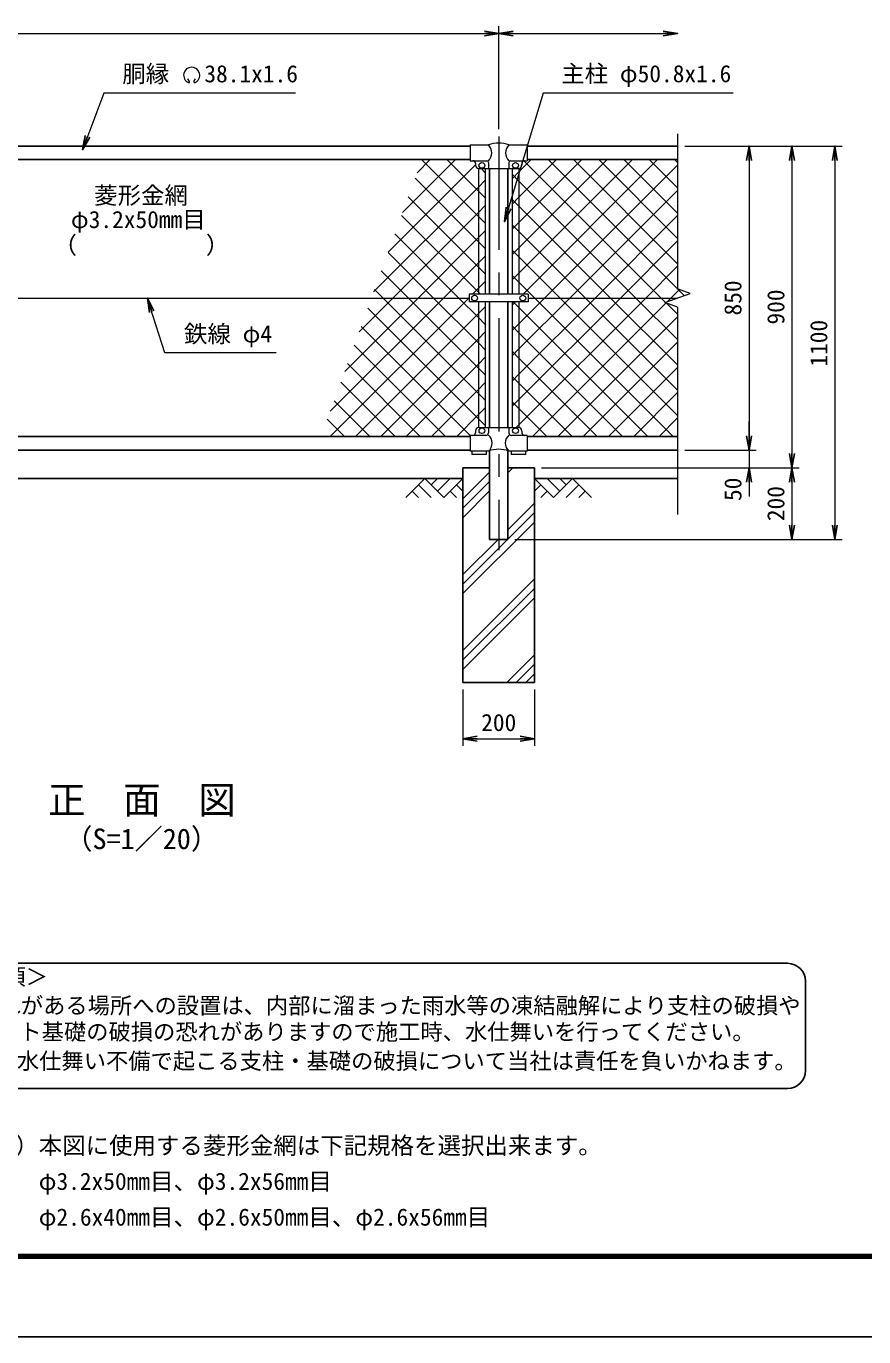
# Model space of a CAD drawing. Units: millimetres, scale not verified. Extents: x -4200 to 4200, y -2970 to 2970.
# Drawn here: x -2706 to -364, y -2970 to 695 of the extents above; entities that cross this region are included whole.
import ezdxf
from ezdxf.enums import TextEntityAlignment as Align

# ---------------------------------------------------------------- set-up
doc = ezdxf.new("R2010")
doc.units = ezdxf.units.MM
doc.header["$LTSCALE"] = 10
doc.linetypes.add('USER1', pattern=[50.8, 31.75, -6.35, 6.35, -6.35])
for name, color, linetype, lineweight in [('0-0_D-TTL-TXT', 7, 'Continuous', 25), ('0-1_D-BMK', 2, 'USER1', 13), ('0-2_D-STR1', 1, 'Continuous', 25), ('0-3_D-STR-DIM', 7, 'Continuous', 13), ('0-8_D-BGD', 7, 'Continuous', 25), ('0-9_D-STR4', 7, 'Continuous', 25), ('0-A_D-DCR-HCH', 7, 'Continuous', 13), ('0-B_D-STR3', 3, 'Continuous', 13), ('0-C_D-STR2', 7, 'Continuous', 13), ('0-D_D-STR-TXT', 7, 'Continuous', 13), ('0-E_D-TTL', 7, 'Continuous', 25)]:
    doc.layers.add(name, color=color, linetype=linetype, lineweight=lineweight)
doc.layers.add('0-4_0', color=7, linetype='Continuous')
doc.styles.add('ＭＳ ゴシック', font='')
doc.styles.get('ＭＳ ゴシック').set_extended_font_data('MS Gothic')

# ---------------------------------------------------------------- blocks, each defined once
blk = doc.blocks.new('_Open')
at = {"layer": '0-4_0'}
blk.add_line((-10, 1.667), (0, 0), dxfattribs=at)
blk.add_lwpolyline([(-10, -1.667), (0, 0), (-10, 0)], dxfattribs=at)

msp = doc.modelspace()

# ---------------------------------------------------------------- linework, layer by layer
at = {"layer": '0-0_D-TTL-TXT', "color": 2}
for p, q in [((-576.87, -1925.31), (-3022.42, -1925.31)), ((-526.87, -2225.31), (-526.87, -1975.31)), ((-3022.42, -2275.31), (-576.87, -2275.31))]:
    msp.add_line(p, q, dxfattribs=at)
for centre, start, end in [((-576.87, -1975.31), 0, 90), ((-576.87, -2225.31), 270, 0)]:
    msp.add_arc(centre, 50, start, end, dxfattribs=at)
at = {"layer": '0-1_D-BMK'}
msp.add_line((-1384.65, 387.29), (-1384.65, -769.77), dxfattribs=at)
at = {"layer": '0-2_D-STR1'}
for p, q in [((-3304.65, 360.23), (-1464.65, 360.23)), ((-1304.65, 360.23), (-884.65, 360.23)), ((-3304.65, 322.23), (-1464.65, 322.23)), ((-1410.05, 297.23), (-1410.05, -54.27)), ((-1359.25, 297.23), (-1359.25, -54.27)), ((-1304.65, 322.23), (-884.65, 322.23)), ((-1410.05, -75.27), (-1410.05, -426.77)), ((-1359.25, -75.27), (-1359.25, -426.77)), ((-3304.65, -451.77), (-1464.65, -451.77)), ((-1304.65, -451.77), (-884.65, -451.77)), ((-3304.65, -489.77), (-1464.65, -489.77)), ((-1410.05, -492.77), (-1410.05, -739.77)), ((-1359.25, -492.77), (-1359.25, -739.77)), ((-1304.65, -489.77), (-884.65, -489.77)), ((-1359.25, -739.77), (-1410.05, -739.77))]:
    msp.add_line(p, q, dxfattribs=at)
at = {"layer": '0-3_D-STR-DIM'}
for p, q in [((-3344.65, 675.23), (-1424.65, 675.23)), ((-1384.65, 407.29), (-1384.65, 695.23)), ((-1384.65, 407.29), (-1384.65, 695.23)), ((-1344.65, 675.23), (-924.65, 675.23)), ((-884.65, 394.49), (-884.65, -39.12)), ((-864.65, 360.23), (-664.65, 360.23)), ((-864.65, 360.23), (-544.65, 360.23)), ((-864.65, 360.23), (-424.65, 360.23)), ((-684.65, 320.23), (-684.65, -449.77)), ((-564.65, 320.23), (-564.65, -499.77)), ((-444.65, 320.23), (-444.65, -699.77)), ((-919.89, -77.6), (-849.42, -51.95)), ((-849.42, -51.95), (-884.65, -39.12)), ((-884.65, -90.43), (-919.89, -77.6)), ((-884.65, -90.43), (-884.65, -669.77)), ((-684.65, -449.77), (-684.65, -409.77)), ((-864.65, -489.77), (-664.65, -489.77)), ((-864.65, -489.77), (-664.65, -489.77)), ((-684.65, -489.77), (-684.65, -539.77)), ((-1264.65, -539.77), (-664.65, -539.77)), ((-1264.65, -539.77), (-544.65, -539.77)), ((-1264.65, -539.77), (-544.65, -539.77)), ((-684.65, -579.77), (-684.65, -619.77)), ((-564.65, -579.77), (-564.65, -699.77)), ((-1339.25, -739.77), (-424.65, -739.77)), ((-1339.25, -739.77), (-544.65, -739.77)), ((-1484.65, -1159.77), (-1484.65, -1317.09)), ((-1284.65, -1159.77), (-1284.65, -1317.09)), ((-1444.65, -1297.09), (-1324.65, -1297.09))]:
    msp.add_line(p, q, dxfattribs=at)
at = {"layer": '0-8_D-BGD'}
for p, q in [((-1484.65, -569.77), (-3284.65, -569.77)), ((-1284.65, -569.77), (-884.65, -569.77))]:
    msp.add_line(p, q, dxfattribs=at)
at = {"layer": '0-9_D-STR4'}
for p, q in [((-1484.65, -539.77), (-1484.65, -1139.77)), ((-1410.05, -539.77), (-1484.65, -539.77)), ((-1284.65, -539.77), (-1359.25, -539.77)), ((-1284.65, -539.77), (-1284.65, -1139.77)), ((-1284.65, -1139.77), (-1484.65, -1139.77))]:
    msp.add_line(p, q, dxfattribs=at)
at = {"layer": '0-A_D-DCR-HCH'}
for p, q in [((-1359.25, -553.61), (-1345.42, -539.77)), ((-1591.08, -569.77), (-1644.29, -622.99)), ((-1591.08, -569.77), (-1537.87, -622.99)), ((-1573.34, -587.51), (-1555.6, -569.77)), ((-1555.6, -605.25), (-1520.13, -569.77)), ((-1537.87, -622.99), (-1484.65, -569.77)), ((-1484.65, -625.98), (-1410.05, -551.38)), ((-1484.65, -652.5), (-1410.05, -577.9)), ((-1231.44, -622.99), (-1284.65, -569.77)), ((-1213.7, -605.25), (-1249.18, -569.77)), ((-1178.23, -569.77), (-1231.44, -622.99)), ((-1195.87, -587.6), (-1213.7, -569.77)), ((-1178.23, -569.77), (-1125.02, -622.99)), ((-1626.55, -605.25), (-1608.73, -622.99)), ((-1608.82, -587.51), (-1573.18, -622.99)), ((-1520.13, -605.25), (-1502.31, -622.99)), ((-1502.39, -587.51), (-1484.65, -605.17)), ((-1484.65, -679.01), (-1410.05, -604.41)), ((-1266.92, -587.51), (-1284.65, -605.17)), ((-1249.18, -605.25), (-1267, -622.99)), ((-1160.49, -587.51), (-1196.13, -622.99)), ((-1142.76, -605.25), (-1160.57, -622.99)), ((-1359.25, -712.71), (-1284.65, -638.11)), ((-1484.65, -891.14), (-1284.65, -691.14)), ((-1359.25, -739.23), (-1284.65, -664.63)), ((-1484.65, -864.63), (-1359.8, -739.77)), ((-1484.65, -838.11), (-1386.32, -739.77)), ((-1484.65, -1050.24), (-1284.65, -850.24)), ((-1484.65, -1076.76), (-1284.65, -876.76)), ((-1484.65, -1103.28), (-1284.65, -903.28)), ((-1362.05, -1139.77), (-1284.65, -1062.38)), ((-1335.54, -1139.77), (-1284.65, -1088.89)), ((-1309.02, -1139.77), (-1284.65, -1115.41))]:
    msp.add_line(p, q, dxfattribs=at)
at = {"layer": '0-B_D-STR3'}
for p, q in [((-1464.65, 363.23), (-1464.65, 319.23)), ((-1464.65, 363.23), (-1413.2, 363.23)), ((-1356.1, 363.23), (-1304.65, 363.23)), ((-1304.65, 363.23), (-1304.65, 319.23)), ((-1464.65, 319.23), (-1417.9, 319.23)), ((-1449.65, 312.23), (-1449.65, 307.23)), ((-1441.15, 297.23), (-1441.15, -54.27)), ((-1439.65, 297.23), (-1329.65, 297.23)), ((-1422.15, 297.23), (-1422.15, -54.27)), ((-1413.2, 314.53), (-1413.2, 297.23)), ((-1356.1, 314.53), (-1356.1, 297.23)), ((-1351.4, 319.23), (-1304.65, 319.23)), ((-1347.15, 297.23), (-1347.15, -54.27)), ((-1328.15, 297.23), (-1328.15, -54.27)), ((-1319.65, 312.23), (-1319.65, 307.23)), ((-3307.66, -64.77), (-1467.15, -64.77)), ((-1467.15, -54.27), (-1467.15, -75.27)), ((-1302.15, -54.27), (-1467.15, -54.27)), ((-1302.15, -54.27), (-1302.15, -75.27)), ((-1302.15, -64.77), (-884.65, -64.77)), ((-1302.15, -75.27), (-1467.15, -75.27)), ((-1441.15, -75.27), (-1441.15, -426.89)), ((-1422.15, -75.27), (-1422.15, -426.77)), ((-1347.15, -75.27), (-1347.15, -426.77)), ((-1328.15, -75.27), (-1328.15, -426.89)), ((-1449.65, -436.77), (-1449.65, -441.77)), ((-1439.65, -426.77), (-1329.65, -426.77)), ((-1413.2, -426.77), (-1413.2, -441.77)), ((-1356.1, -426.77), (-1356.1, -441.77)), ((-1319.65, -436.77), (-1319.65, -441.77)), ((-1464.65, -448.77), (-1464.65, -492.77)), ((-1420.2, -448.77), (-1464.65, -448.77)), ((-1304.65, -448.77), (-1349.1, -448.77)), ((-1304.65, -448.77), (-1304.65, -492.77)), ((-1413.2, -492.77), (-1464.65, -492.77)), ((-1459.65, -492.77), (-1459.65, -502.07)), ((-1419.65, -502.07), (-1459.65, -502.07)), ((-1419.65, -492.77), (-1419.65, -502.07)), ((-1304.65, -492.77), (-1356.1, -492.77)), ((-1349.65, -492.77), (-1349.65, -502.07)), ((-1309.65, -502.07), (-1349.65, -502.07)), ((-1309.65, -492.77), (-1309.65, -502.07))]:
    msp.add_line(p, q, dxfattribs=at)
for centre in [(-1431.65, 306.23), (-1337.65, 306.23), (-1452.15, -64.77), (-1317.15, -64.77), (-1431.65, -435.77), (-1337.65, -435.77)]:
    msp.add_circle(centre, 8, dxfattribs=at)
for centre, radius, start, end in [((-1384.65, 288.49), 80, 69.0916, 110.9084), ((-1434.46, 341.23), 30.59, 314.01503, 45.98497), ((-1334.85, 341.23), 30.59, 134.01503, 225.98497), ((-1456.65, 312.23), 7, 0, 90), ((-1439.65, 307.23), 10, 180, 270), ((-1417.9, 314.53), 4.7, 0, 90), ((-1351.4, 314.53), 4.7, 90, 180), ((-1329.65, 307.23), 10, 270, 0), ((-1312.65, 312.23), 7, 90, 180), ((-1439.65, -436.77), 10, 90, 180), ((-1329.65, -436.77), 10, 0, 90), ((-1456.65, -441.77), 7, 270, 0), ((-1420.2, -441.77), 7, 270, 0), ((-1432.33, -470.33), 29.48, 310.4464, 49.5536), ((-1336.98, -470.33), 29.48, 130.4464, 229.5536), ((-1349.1, -441.77), 7, 180, 270), ((-1312.65, -441.77), 7, 180, 270), ((-1384.65, -573.26), 85.4, 70.46947, 109.53053)]:
    msp.add_arc(centre, radius, start, end, dxfattribs=at)
at = {"layer": '0-C_D-STR2'}
for p, q in [((-1693.91, 63.48), (-1449.65, 307.74)), ((-1653.45, 174.66), (-1505.88, 322.23)), ((-1612.98, 285.83), (-1576.59, 322.23)), ((-1449.75, 313.37), (-1455.51, 319.13)), ((-1422.15, 285.77), (-1433.61, 297.23)), ((-1328.15, 287.82), (-1293.74, 322.23)), ((-1328.15, 217.11), (-1223.03, 322.23)), ((-1328.15, 146.4), (-1152.32, 322.23)), ((-1316.69, -54.27), (-940.19, 322.23)), ((-1256.48, -64.77), (-884.65, 307.05)), ((-866.2, -58.06), (-1246.48, 322.23)), ((-884.65, 31.11), (-1175.77, 322.23)), ((-884.65, 101.82), (-1105.06, 322.23)), ((-884.65, 172.53), (-1034.35, 322.23)), ((-884.65, 243.24), (-963.64, 322.23)), ((-884.65, 313.95), (-892.93, 322.23)), ((-1347.15, 268.82), (-1328.15, 287.82)), ((-1185.77, -64.77), (-884.65, 236.34)), ((-1441.15, 174.82), (-1422.15, 193.82)), ((-1347.15, 198.11), (-1328.15, 217.11)), ((-1680.74, -64.77), (-1441.15, 174.82)), ((-1115.06, -64.77), (-884.65, 165.63)), ((-1495.88, -64.77), (-1675.29, 114.64)), ((-1441.15, 104.11), (-1422.15, 123.11)), ((-1347.15, 127.4), (-1328.15, 146.4)), ((-1610.03, -64.77), (-1441.15, 104.11)), ((-1566.59, -64.77), (-1694.16, 62.8)), ((-1441.15, 33.4), (-1422.15, 52.4)), ((-1637.3, -64.77), (-1713.03, 10.96)), ((-1539.32, -64.77), (-1441.15, 33.4)), ((-1855.77, -381.22), (-1539.32, -64.77)), ((-1815.3, -270.04), (-1610.03, -64.77)), ((-1774.84, -158.87), (-1680.74, -64.77)), ((-1441.15, -260.92), (-1637.3, -64.77)), ((-1441.15, -190.21), (-1566.59, -64.77)), ((-1441.15, -119.5), (-1495.88, -64.77)), ((-1328.15, -136.45), (-1256.48, -64.77)), ((-1328.15, -207.16), (-1185.77, -64.77)), ((-1328.15, -277.87), (-1115.06, -64.77)), ((-1347.15, -84.74), (-1337.69, -75.27)), ((-1289.93, -451.77), (-916.86, -78.7)), ((-884.65, -110.31), (-915.92, -79.05)), ((-1464.65, -449.55), (-1769.63, -144.57)), ((-1422.15, -138.5), (-1441.15, -119.5)), ((-1347.15, -155.45), (-1328.15, -136.45)), ((-1219.22, -451.77), (-884.65, -117.21)), ((-1533.14, -451.77), (-1788.5, -196.41)), ((-1422.15, -209.21), (-1441.15, -190.21)), ((-1347.15, -226.16), (-1328.15, -207.16)), ((-1328.15, -232.5), (-1347.15, -213.5)), ((-1148.51, -451.77), (-884.65, -187.92)), ((-1603.85, -451.77), (-1807.37, -248.25)), ((-1643.48, -451.77), (-1441.15, -249.45)), ((-1441.15, -249.45), (-1422.15, -230.45)), ((-1108.88, -451.77), (-1328.15, -232.5)), ((-1422.15, -279.92), (-1441.15, -260.92)), ((-1347.15, -296.87), (-1328.15, -277.87)), ((-1328.15, -303.21), (-1347.15, -284.21)), ((-1077.79, -451.77), (-884.65, -258.63)), ((-1674.56, -451.77), (-1826.24, -300.09)), ((-1572.77, -451.77), (-1441.15, -320.16)), ((-1441.15, -320.16), (-1422.15, -301.16)), ((-1179.59, -451.77), (-1328.15, -303.21)), ((-1007.08, -451.77), (-884.65, -329.34)), ((-1745.27, -451.77), (-1845.11, -351.94)), ((-1328.15, -373.92), (-1347.15, -354.92)), ((-1502.06, -451.77), (-1441.15, -390.87)), ((-1441.15, -390.87), (-1422.15, -371.87)), ((-1250.3, -451.77), (-1328.15, -373.92)), ((-936.37, -451.77), (-884.65, -400.05)), ((-1815.98, -451.77), (-1863.98, -403.78)), ((-1346.01, -426.77), (-1347.15, -425.63))]:
    msp.add_line(p, q, dxfattribs=at)
for points in [[(-1422.15, 144.35), (-1441.15, 163.35), (-1599.81, 322.01)], [(-1422.15, 215.06), (-1441.15, 234.06), (-1529.32, 322.23)], [(-1347.15, 56.68), (-1328.15, 75.68), (-1081.61, 322.23)], [(-1347.15, -14.03), (-1328.15, 4.97), (-1010.9, 322.23)], [(-918.04, -76.93), (-930.19, -64.77), (-1314.17, 319.21)], [(-1734.37, -47.69), (-1441.15, 245.53), (-1422.15, 264.53)], [(-1422.15, 73.64), (-1441.15, 92.64), (-1618.68, 270.17)], [(-884.65, -181.02), (-1000.9, -64.77), (-1328.15, 262.48), (-1347.15, 281.48)], [(-1422.15, 2.93), (-1441.15, 21.93), (-1637.55, 218.32)], [(-884.65, -251.73), (-1071.61, -64.77), (-1328.15, 191.77), (-1347.15, 210.77)], [(-1435.67, -54.27), (-1441.15, -48.79), (-1656.42, 166.48)], [(-884.65, -322.44), (-1142.32, -64.77), (-1328.15, 121.06), (-1347.15, 140.06)], [(-1347.15, -367.58), (-1328.15, -348.58), (-1044.35, -64.77), (-884.65, 94.92)], [(-884.65, -393.15), (-1213.03, -64.77), (-1328.15, 50.35), (-1347.15, 69.35)], [(-1335.64, -426.77), (-1328.15, -419.29), (-973.64, -64.77), (-884.65, 24.21)], [(-1458.11, -54.27), (-1441.15, -37.32), (-1422.15, -18.32)], [(-896.74, -451.77), (-1283.74, -64.77), (-1328.15, -20.36), (-1347.15, -1.36)], [(-1855.61, -451.77), (-1468.61, -64.77), (-1467.15, -63.32)], [(-1422.15, -350.63), (-1441.15, -331.63), (-1708.01, -64.77), (-1731.9, -40.89)], [(-913.38, -75.23), (-902.93, -64.77), (-879.24, -41.09)], [(-1784.9, -451.77), (-1441.15, -108.03), (-1422.15, -89.03)], [(-1422.15, -421.34), (-1441.15, -402.34), (-1750.77, -92.73)], [(-967.46, -451.77), (-1328.15, -91.07), (-1343.96, -75.27)], [(-1038.17, -451.77), (-1328.15, -161.79), (-1347.15, -142.79)], [(-1714.19, -451.77), (-1441.15, -178.74), (-1422.15, -159.74)]]:
    msp.add_lwpolyline(points, dxfattribs=at)
at = {"layer": '0-D_D-STR-TXT'}
for p, q in [((-2249.34, 541.1), (-2253.48, 548.28)), ((-2236.85, 541.1), (-2232.71, 548.28))]:
    msp.add_line(p, q, dxfattribs=at)
for points in [[(-1952.84, 508.23), (-2489.13, 508.23), (-2547.78, 351.66)], [(-729.04, 508.23), (-1260.7, 508.23), (-1367.98, 150.61)], [(-2006.99, -218.4), (-2318.32, -218.4), (-2366.41, -66.68)]]:
    msp.add_lwpolyline(points, dxfattribs=at)
for centre, radius, start, end in [((-2243.09, 558.26), 22.5, 294.32478, 245.67522), ((-2251.39, 539.86), 2.37, 245.67522, 30), ((-2234.8, 539.86), 2.37, 150, 294.32478)]:
    msp.add_arc(centre, radius, start, end, dxfattribs=at)
at = {"layer": '0-E_D-TTL', "color": 2}
msp.add_lwpolyline([(-4199.68, 2970.23), (4200.32, 2970.23), (4200.32, -2969.77), (-4199.68, -2969.77)], close=True, dxfattribs=at)
at = {"layer": '0-E_D-TTL'}
for points in [[(-3929.68, 2750.23), (3930.32, 2750.23), (3930.32, -2749.77), (-3929.68, -2749.77)], [(-3927.18, 2747.73), (3927.82, 2747.73), (3927.82, -2747.27), (-3927.18, -2747.27)], [(-3924.68, 2745.23), (3925.32, 2745.23), (3925.32, -2744.77), (-3924.68, -2744.77)], [(-3922.18, 2742.73), (3922.82, 2742.73), (3922.82, -2742.27), (-3922.18, -2742.27)], [(-3919.68, 2740.23), (3920.32, 2740.23), (3920.32, -2739.77), (-3919.68, -2739.77)]]:
    msp.add_lwpolyline(points, close=True, dxfattribs=at)

# ---------------------------------------------------------------- block references
at = {"layer": '0-3_D-STR-DIM', "xscale": 4, "yscale": 4}
for p in [(-1384.65, 675.23), (-884.65, 675.23), (-1284.65, -1297.09)]:
    msp.add_blockref('_Open', p, dxfattribs=at)
for p, rotation in [((-1384.65, 675.23), 180), ((-684.65, 360.23), 90), ((-564.65, 360.23), 90), ((-444.65, 360.23), 90), ((-684.65, -489.77), 270), ((-684.65, -489.77), 270), ((-564.65, -539.77), 270), ((-684.65, -539.77), 90), ((-564.65, -539.77), 90), ((-564.65, -739.77), 270), ((-444.65, -739.77), 270), ((-1484.65, -1297.09), 180)]:
    msp.add_blockref('_Open', p, dxfattribs=dict(at, rotation=rotation))
at = {"layer": '0-D_D-STR-TXT', "xscale": 4, "yscale": 4}
for p, rotation in [((-2548.48, 349.79), 249.46512), ((-1368.56, 148.7), 253.30154), ((-2367.02, -64.77), 107.58773)]:
    msp.add_blockref('_Open', p, dxfattribs=dict(at, rotation=rotation))

# ---------------------------------------------------------------- texts
at = {"layer": '0-0_D-TTL-TXT', "style": 'ＭＳ ゴシック'}
for s, height, p in [('正\u3000面\u3000図', 76.98, (-2644.55, -1530.17)), ('（S=1／20）', 57.7, (-2599.07, -1623.36)), ('＜免責事項＞ \u3000\u3000', 45.67, (-3018.71, -1999.49)), ('凍結の恐れがある場所への設置は、内部に溜まった雨水等の凍結融解により支柱の破損や', 45.67, (-3032.24, -2079.99)), ('コンクリート基礎の破損の恐れがありますので施工時、水仕舞いを行ってください。', 45.67, (-3036.35, -2153.41)), ('施工による水仕舞い不備で起こる支柱・基礎の破損について当社は責任を負いかねます。 ', 45.67, (-3043.34, -2234.91)), ('（備\u3000考）本図に使用する菱形金網は下記規格を選択出来ます。', 48.09, (-2998.8, -2473.38)), ('\u3000\u3000\u3000\u3000\u3000φ3.2x50mm目、φ3.2x56mm目', 48.09, (-2998.8, -2573.38)), ('\u3000\u3000\u3000\u3000\u3000φ2.6x40mm目、φ2.6x50mm目、φ2.6x56mm目', 48.09, (-2998.8, -2673.38))]:
    msp.add_text(s, height=height, dxfattribs=at).set_placement(p, align=Align.BOTTOM_LEFT)
at = {"layer": '0-3_D-STR-DIM', "style": 'ＭＳ ゴシック'}
for s, p in [('850', (-691.4, -113.65)), ('900', (-571.4, -138.9)), ('1100', (-451.4, -256.67)), ('50', (-691.4, -632.4)), ('200', (-571.4, -688.77))]:
    msp.add_text(s, height=48.09, rotation=90, dxfattribs=at).set_placement(p, align=Align.BOTTOM_LEFT)
msp.add_text('200', height=48.09, dxfattribs=at).set_placement((-1433.65, -1290.34), align=Align.BOTTOM_LEFT)
at = {"layer": '0-D_D-STR-TXT', "style": 'ＭＳ ゴシック'}
for s, p in [('胴縁 \u300038.1x1.6', (-2437.2, 524.01)), ('主柱 φ50.8x1.6', (-1209.78, 524.24)), ('菱形金網', (-2515.85, 184.03)), ('φ3.2x50mm目', (-2580.83, 116.44)), ('（\u3000\u3000   \u3000\u3000）', (-2629.56, 44.79)), ('鉄線 φ4', (-2264.6, -203.53))]:
    msp.add_text(s, height=48.09, dxfattribs=at).set_placement(p, align=Align.BOTTOM_LEFT)

doc.saveas('drawing.dxf')
